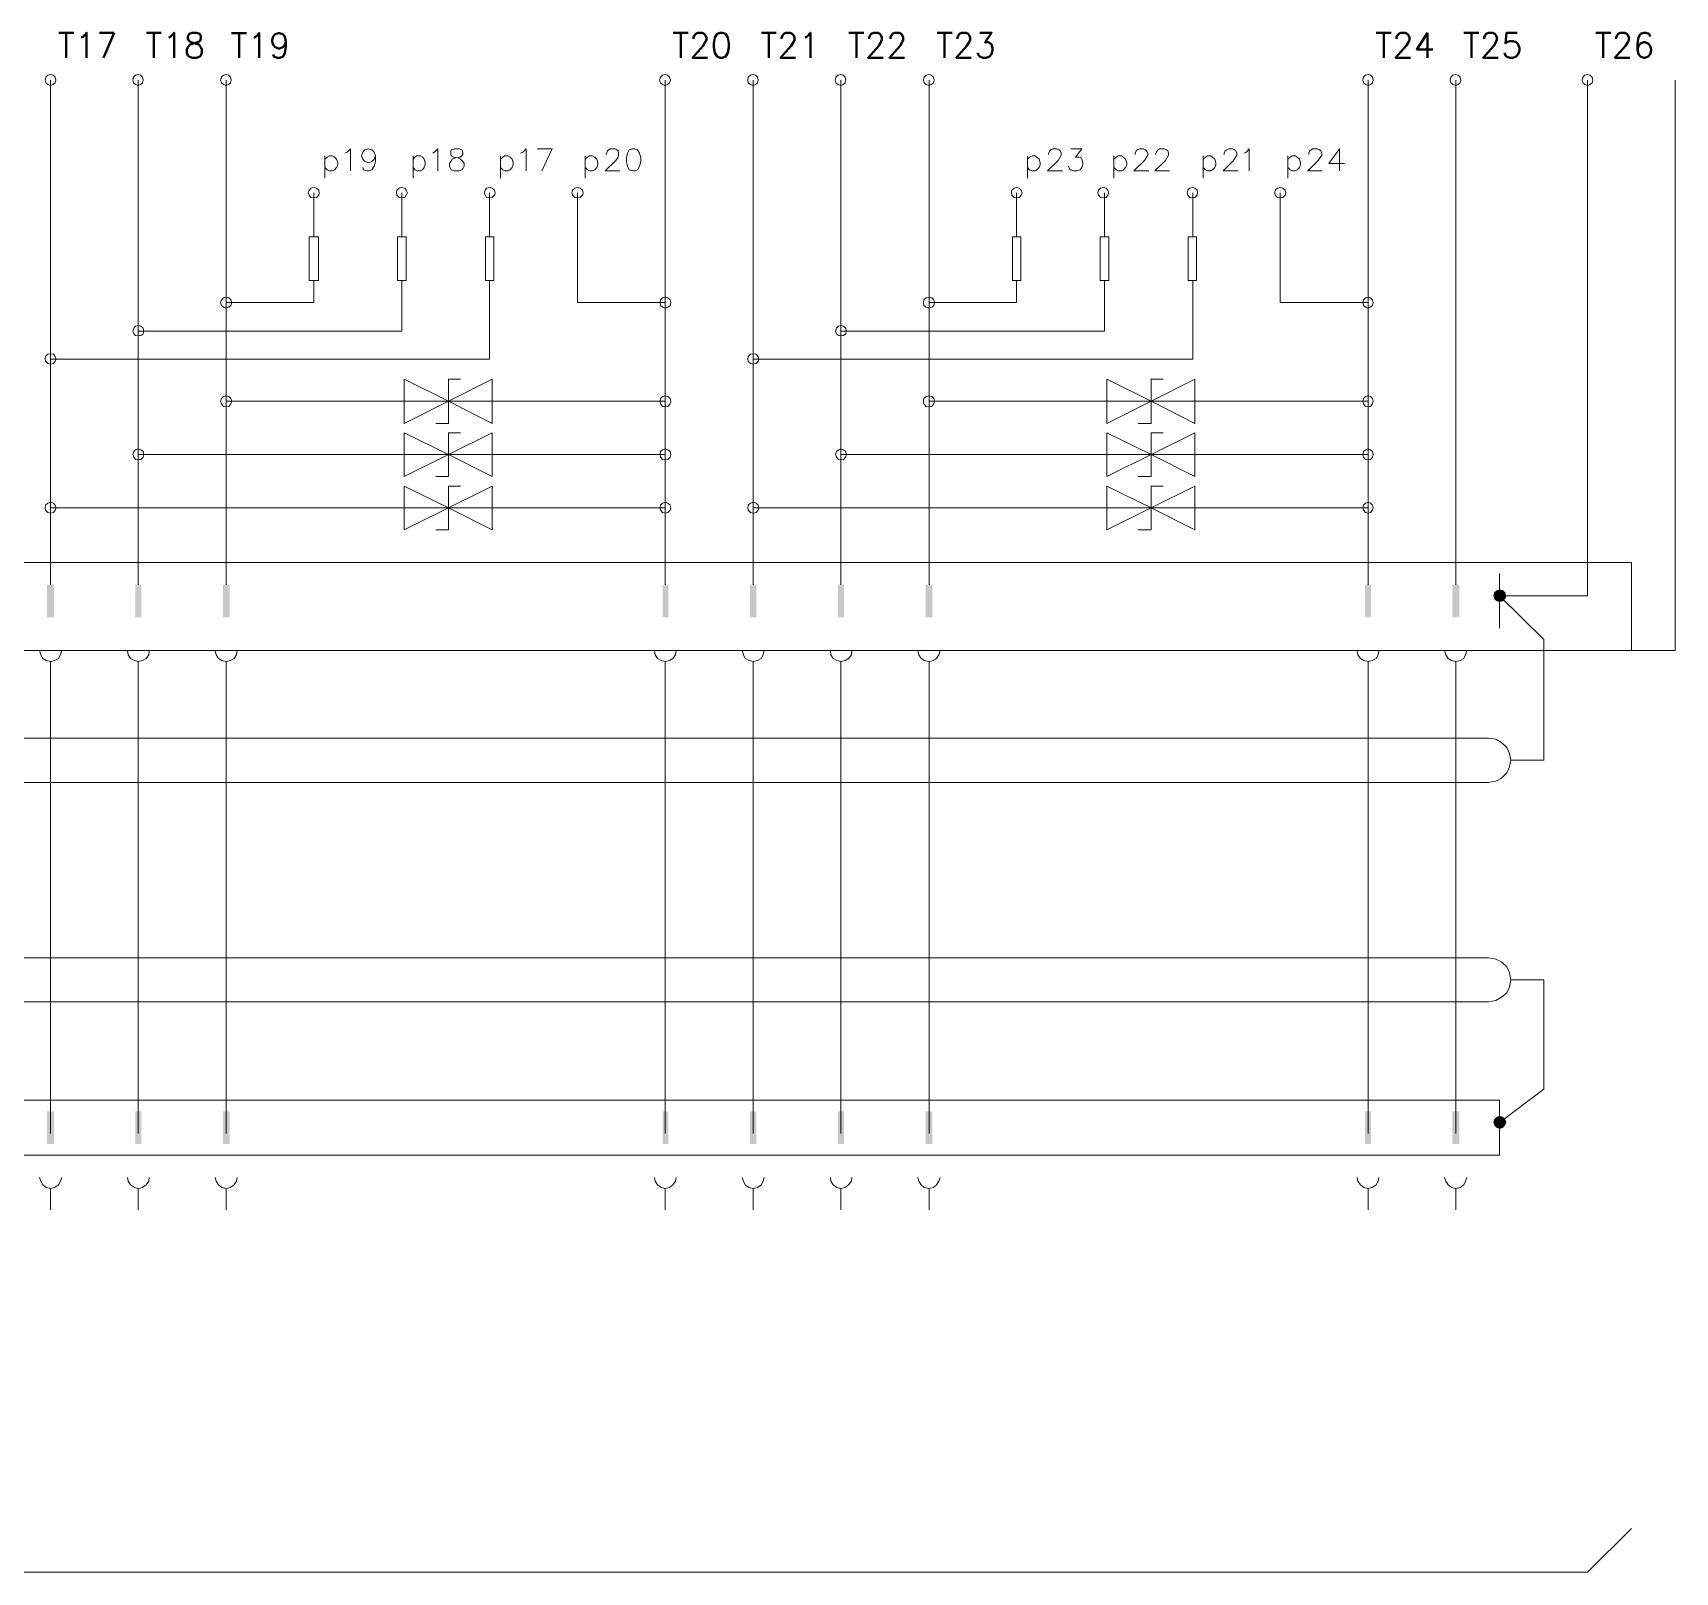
# Model space of a CAD drawing. Header units: millimetres. Extents: x 2061 to 2434, y 59 to 201.
# Drawn here: x 2302.5 to 2434.3, y 77.5 to 201.1 of the extents above; entities that cross this region are included whole.
import ezdxf

# ---------------------------------------------------------------- set-up
doc = ezdxf.new("R2010")
doc.units = ezdxf.units.MM
doc.styles.add('ROMANS', font='romans.shx')

msp = doc.modelspace()

# ---------------------------------------------------------------- hatches: boundary and pattern name
at = {"lineweight": 15}
for points in [[(2304.15, 154.17), (2304.15, 156.78), (2303.61, 156.78), (2303.61, 154.17)], [(2311.18, 154.17), (2311.18, 156.78), (2310.7, 156.78), (2310.7, 154.17)], [(2318.26, 154.17), (2318.26, 156.78), (2317.73, 156.78), (2317.73, 154.17)], [(2353.5, 154.17), (2353.5, 156.78), (2353.02, 156.78), (2353.02, 154.17)], [(2360.56, 154.17), (2360.56, 156.78), (2360.04, 156.78), (2360.04, 154.17)], [(2367.59, 154.17), (2367.59, 156.78), (2367.11, 156.78), (2367.11, 154.17)], [(2374.68, 154.17), (2374.68, 156.78), (2374.14, 156.78), (2374.14, 154.17)], [(2409.91, 154.17), (2409.91, 156.78), (2409.43, 156.78), (2409.43, 154.17)], [(2416.99, 154.17), (2416.99, 156.78), (2416.45, 156.78), (2416.45, 154.17)], [(2419.79, 156.17), (2419.74, 155.89), (2420.24, 155.89), (2420.24, 155.89)], [(2419.74, 155.89), (2419.79, 155.63), (2420.24, 155.89), (2420.24, 155.89)], [(2420.02, 156.34), (2419.79, 156.17), (2420.24, 155.89), (2420.24, 155.89)], [(2419.79, 155.63), (2420.02, 155.45), (2420.24, 155.89), (2420.24, 155.89)], [(2420.24, 156.39), (2420.02, 156.34), (2420.24, 155.89), (2420.24, 155.89)], [(2420.02, 155.45), (2420.24, 155.41), (2420.24, 155.89), (2420.24, 155.89)], [(2420.5, 156.34), (2420.24, 156.39), (2420.24, 155.89), (2420.24, 155.89)], [(2420.68, 156.17), (2420.5, 156.34), (2420.24, 155.89), (2420.24, 155.89)], [(2420.78, 155.89), (2420.68, 156.17), (2420.24, 155.89), (2420.24, 155.89)], [(2420.24, 155.41), (2420.5, 155.45), (2420.24, 155.89), (2420.24, 155.89)], [(2420.5, 155.45), (2420.68, 155.63), (2420.24, 155.89), (2420.24, 155.89)], [(2420.68, 155.63), (2420.78, 155.89), (2420.24, 155.89), (2420.24, 155.89)], [(2304.15, 111.87), (2304.15, 114.5), (2303.61, 114.5), (2303.61, 111.87)], [(2311.18, 111.87), (2311.18, 114.5), (2310.7, 114.5), (2310.7, 111.87)], [(2318.26, 111.87), (2318.26, 114.5), (2317.73, 114.5), (2317.73, 111.87)], [(2353.5, 111.87), (2353.5, 114.5), (2353.02, 114.5), (2353.02, 111.87)], [(2360.56, 111.87), (2360.56, 114.5), (2360.04, 114.5), (2360.04, 111.87)], [(2367.59, 111.87), (2367.59, 114.5), (2367.11, 114.5), (2367.11, 111.87)], [(2374.68, 111.87), (2374.68, 114.5), (2374.14, 114.5), (2374.14, 111.87)], [(2409.91, 111.87), (2409.91, 114.5), (2409.43, 114.5), (2409.43, 111.87)], [(2416.99, 111.87), (2416.99, 114.5), (2416.45, 114.5), (2416.45, 111.87)], [(2419.79, 113.87), (2419.74, 113.61), (2420.24, 113.61), (2420.24, 113.61)], [(2419.74, 113.61), (2419.79, 113.39), (2420.24, 113.61), (2420.24, 113.61)], [(2420.02, 114.06), (2419.79, 113.87), (2420.24, 113.61), (2420.24, 113.61)], [(2419.79, 113.39), (2420.02, 113.17), (2420.24, 113.61), (2420.24, 113.61)], [(2420.24, 114.13), (2420.02, 114.06), (2420.24, 113.61), (2420.24, 113.61)], [(2420.02, 113.17), (2420.24, 113.11), (2420.24, 113.61), (2420.24, 113.61)], [(2420.5, 114.06), (2420.24, 114.13), (2420.24, 113.61), (2420.24, 113.61)], [(2420.68, 113.87), (2420.5, 114.06), (2420.24, 113.61), (2420.24, 113.61)], [(2420.78, 113.61), (2420.68, 113.87), (2420.24, 113.61), (2420.24, 113.61)], [(2420.24, 113.11), (2420.5, 113.17), (2420.24, 113.61), (2420.24, 113.61)], [(2420.5, 113.17), (2420.68, 113.39), (2420.24, 113.61), (2420.24, 113.61)], [(2420.68, 113.39), (2420.78, 113.61), (2420.24, 113.61), (2420.24, 113.61)]]:
    msp.add_hatch(color=7, dxfattribs=at).paths.add_polyline_path(points)

# ---------------------------------------------------------------- linework, layer by layer
at = {"color": 7, "lineweight": 15}
for points in [[(2304.3, 197.3), (2304.25, 197.53), (2304.08, 197.69), (2303.89, 197.75), (2303.67, 197.69), (2303.5, 197.53), (2303.45, 197.3), (2303.5, 197.08), (2303.67, 196.95), (2303.89, 196.86), (2304.08, 196.95), (2304.25, 197.08), (2304.3, 197.3)], [(2303.89, 197.3), (2303.89, 156.78)], [(2311.33, 197.3), (2311.27, 197.53), (2311.11, 197.69), (2310.92, 197.75), (2310.7, 197.69), (2310.53, 197.53), (2310.48, 197.3), (2310.53, 197.08), (2310.7, 196.95), (2310.92, 196.86), (2311.11, 196.95), (2311.27, 197.08), (2311.33, 197.3)], [(2310.92, 156.78), (2310.92, 197.3)], [(2318.39, 197.3), (2318.34, 197.53), (2318.17, 197.69), (2317.99, 197.75), (2317.76, 197.69), (2317.6, 197.53), (2317.54, 197.3), (2317.6, 197.08), (2317.76, 196.95), (2317.99, 196.86), (2318.17, 196.95), (2318.34, 197.08), (2318.39, 197.3)], [(2317.99, 197.3), (2317.99, 156.78)], [(2353.65, 197.3), (2353.59, 197.53), (2353.42, 197.69), (2353.24, 197.75), (2353.02, 197.69), (2352.85, 197.53), (2352.79, 197.3), (2352.85, 197.08), (2353.02, 196.95), (2353.24, 196.86), (2353.42, 196.95), (2353.59, 197.08), (2353.65, 197.3)], [(2353.24, 156.78), (2353.24, 197.3)], [(2360.71, 197.3), (2360.66, 197.53), (2360.49, 197.69), (2360.3, 197.75), (2360.08, 197.69), (2359.91, 197.53), (2359.86, 197.3), (2359.91, 197.08), (2360.08, 196.95), (2360.3, 196.86), (2360.49, 196.95), (2360.66, 197.08), (2360.71, 197.3)], [(2360.3, 197.3), (2360.3, 156.78)], [(2367.74, 197.3), (2367.68, 197.53), (2367.52, 197.69), (2367.33, 197.75), (2367.11, 197.69), (2366.94, 197.53), (2366.89, 197.3), (2366.94, 197.08), (2367.11, 196.95), (2367.33, 196.86), (2367.52, 196.95), (2367.68, 197.08), (2367.74, 197.3)], [(2367.33, 156.78), (2367.33, 197.3)], [(2374.82, 197.3), (2374.77, 197.53), (2374.6, 197.69), (2374.42, 197.75), (2374.19, 197.69), (2374.03, 197.53), (2373.97, 197.3), (2374.03, 197.08), (2374.19, 196.95), (2374.42, 196.86), (2374.6, 196.95), (2374.77, 197.08), (2374.82, 197.3)], [(2374.42, 197.3), (2374.42, 156.78)], [(2410.09, 197.3), (2410.04, 197.53), (2409.87, 197.69), (2409.69, 197.75), (2409.46, 197.69), (2409.3, 197.53), (2409.24, 197.3), (2409.3, 197.08), (2409.46, 196.95), (2409.69, 196.86), (2409.87, 196.95), (2410.04, 197.08), (2410.09, 197.3)], [(2409.69, 156.78), (2409.69, 197.3)], [(2417.12, 197.3), (2417.07, 197.53), (2416.9, 197.69), (2416.71, 197.75), (2416.49, 197.69), (2416.33, 197.53), (2416.27, 197.3), (2416.33, 197.08), (2416.49, 196.95), (2416.71, 196.86), (2416.9, 196.95), (2417.07, 197.08), (2417.12, 197.3)], [(2416.71, 156.78), (2416.71, 197.3)], [(2427.71, 197.3), (2427.66, 197.53), (2427.49, 197.69), (2427.3, 197.75), (2427.08, 197.69), (2426.91, 197.53), (2426.86, 197.3), (2426.91, 197.08), (2427.08, 196.95), (2427.3, 196.86), (2427.49, 196.95), (2427.66, 197.08), (2427.71, 197.3)], [(2427.3, 197.3), (2427.3, 155.89)], [(2434.33, 197.3), (2434.33, 151.5)], [(2327.52, 191.42), (2327.69, 191.52), (2327.96, 191.78), (2327.96, 190)], [(2329.97, 191.2), (2329.87, 190.94), (2329.69, 190.76), (2329.43, 190.66), (2329.11, 190.76), (2328.95, 190.94), (2328.85, 191.2), (2328.95, 191.52), (2329.11, 191.7), (2329.39, 191.78), (2329.69, 191.7), (2329.87, 191.52), (2329.97, 191.2), (2329.97, 190.76), (2329.87, 190.37), (2329.69, 190.09), (2329.43, 190), (2329.3, 190), (2329.02, 190.09), (2328.95, 190.27)], [(2334.58, 191.42), (2334.71, 191.52), (2334.99, 191.78), (2334.99, 190)], [(2336.33, 191.78), (2336.05, 191.7), (2336.01, 191.52), (2336.01, 191.33), (2336.05, 191.2), (2336.23, 191.11), (2336.59, 191.04), (2336.81, 190.94), (2336.99, 190.76), (2337.09, 190.59), (2337.09, 190.37), (2336.99, 190.18), (2336.9, 190.09), (2336.68, 190), (2336.33, 190), (2336.05, 190.09), (2335.92, 190.37), (2335.92, 190.59), (2336.01, 190.76), (2336.14, 190.94), (2336.42, 191.04), (2336.77, 191.11), (2336.9, 191.2), (2336.99, 191.33), (2336.99, 191.52), (2336.9, 191.7), (2336.68, 191.78), (2336.33, 191.78)], [(2341.61, 191.42), (2341.8, 191.52), (2342.06, 191.78), (2342.06, 190)], [(2342.95, 191.78), (2344.15, 191.78), (2343.32, 190)], [(2348.51, 191.33), (2348.51, 191.42), (2348.6, 191.61), (2348.7, 191.7), (2348.83, 191.78), (2349.18, 191.78), (2349.36, 191.7), (2349.46, 191.61), (2349.49, 191.42), (2349.49, 191.26), (2349.46, 191.11), (2349.27, 190.85), (2348.42, 190), (2349.59, 190)], [(2350.61, 191.78), (2350.35, 191.7), (2350.2, 191.42), (2350.12, 191.04), (2350.12, 190.76), (2350.2, 190.37), (2350.35, 190.09), (2350.61, 190), (2350.79, 190), (2351.01, 190.09), (2351.18, 190.37), (2351.27, 190.76), (2351.27, 191.04), (2351.18, 191.42), (2351.01, 191.7), (2350.79, 191.78), (2350.61, 191.78)], [(2384.02, 191.33), (2384.02, 191.42), (2384.11, 191.61), (2384.19, 191.7), (2384.37, 191.78), (2384.69, 191.78), (2384.86, 191.7), (2384.95, 191.61), (2385.04, 191.42), (2385.04, 191.26), (2384.78, 190.85), (2383.93, 190), (2385.13, 190)], [(2385.8, 191.78), (2386.69, 191.78), (2386.19, 191.11), (2386.47, 191.11), (2386.64, 191.04), (2386.69, 190.94), (2386.78, 190.66), (2386.78, 190.5), (2386.69, 190.27), (2386.56, 190.09), (2386.28, 190), (2386.02, 190), (2385.8, 190.09), (2385.71, 190.18), (2385.62, 190.37)], [(2390.96, 191.33), (2390.96, 191.42), (2391.05, 191.61), (2391.14, 191.7), (2391.31, 191.78), (2391.62, 191.78), (2391.81, 191.7), (2391.88, 191.61), (2391.98, 191.42), (2391.98, 191.26), (2391.72, 190.85), (2390.86, 190), (2392.07, 190)], [(2392.64, 191.33), (2392.64, 191.42), (2392.74, 191.61), (2392.83, 191.7), (2392.96, 191.78), (2393.31, 191.78), (2393.5, 191.7), (2393.59, 191.61), (2393.66, 191.42), (2393.66, 191.26), (2393.4, 190.85), (2392.55, 190), (2393.72, 190)], [(2398.11, 191.33), (2398.11, 191.42), (2398.21, 191.61), (2398.3, 191.7), (2398.49, 191.78), (2398.78, 191.78), (2398.97, 191.7), (2399.06, 191.61), (2399.13, 191.42), (2399.13, 191.26), (2398.88, 190.85), (2398.04, 190), (2399.23, 190)], [(2399.73, 191.42), (2399.9, 191.52), (2400.12, 191.78), (2400.12, 190)], [(2404.92, 191.33), (2404.92, 191.42), (2405.01, 191.61), (2405.11, 191.7), (2405.24, 191.78), (2405.59, 191.78), (2405.77, 191.7), (2405.87, 191.61), (2405.96, 191.42), (2405.96, 191.26), (2405.68, 190.85), (2404.85, 190), (2406, 190)], [(2407.37, 191.78), (2406.53, 190.59), (2407.78, 190.59)], [(2407.37, 190), (2407.37, 191.78)], [(2325.9, 189.42), (2325.9, 191.2)], [(2325.9, 190.94), (2326.09, 191.11), (2326.28, 191.2), (2326.5, 191.2), (2326.67, 191.11), (2326.85, 190.94), (2326.94, 190.66), (2326.94, 190.5), (2326.85, 190.27), (2326.67, 190.09), (2326.5, 190), (2326.28, 190), (2326.09, 190.09), (2325.9, 190.27)], [(2332.99, 189.42), (2332.99, 191.2)], [(2332.99, 190.94), (2333.12, 191.11), (2333.3, 191.2), (2333.56, 191.2), (2333.75, 191.11), (2333.88, 190.94), (2333.97, 190.66), (2333.97, 190.5), (2333.88, 190.27), (2333.75, 190.09), (2333.56, 190), (2333.3, 190), (2333.12, 190.09), (2332.99, 190.27)], [(2340.02, 191.2), (2340.02, 189.42)], [(2340.02, 190.94), (2340.2, 191.11), (2340.37, 191.2), (2340.59, 191.2), (2340.78, 191.11), (2340.94, 190.94), (2341.04, 190.66), (2341.04, 190.5), (2340.94, 190.27), (2340.78, 190.09), (2340.59, 190), (2340.37, 190), (2340.2, 190.09), (2340.02, 190.27)], [(2346.82, 189.42), (2346.82, 191.2)], [(2346.82, 190.94), (2347.01, 191.11), (2347.17, 191.2), (2347.4, 191.2), (2347.58, 191.11), (2347.75, 190.94), (2347.84, 190.66), (2347.84, 190.5), (2347.75, 190.27), (2347.58, 190.09), (2347.4, 190), (2347.17, 190), (2347.01, 190.09), (2346.82, 190.27)], [(2382.33, 189.42), (2382.33, 191.2)], [(2382.33, 190.94), (2382.5, 191.11), (2382.69, 191.2), (2382.95, 191.2), (2383.08, 191.11), (2383.26, 190.94), (2383.35, 190.66), (2383.35, 190.5), (2383.26, 190.27), (2383.08, 190.09), (2382.95, 190), (2382.69, 190), (2382.5, 190.09), (2382.33, 190.27)], [(2389.27, 189.42), (2389.27, 191.2)], [(2389.27, 190.94), (2389.44, 191.11), (2389.62, 191.2), (2389.88, 191.2), (2390.03, 191.11), (2390.2, 190.94), (2390.29, 190.66), (2390.29, 190.5), (2390.2, 190.27), (2390.03, 190.09), (2389.88, 190), (2389.62, 190), (2389.44, 190.09), (2389.27, 190.27)], [(2396.43, 189.42), (2396.43, 191.2)], [(2396.43, 190.94), (2396.61, 191.11), (2396.78, 191.2), (2397.06, 191.2), (2397.19, 191.11), (2397.37, 190.94), (2397.45, 190.66), (2397.45, 190.5), (2397.37, 190.27), (2397.19, 190.09), (2397.06, 190), (2396.78, 190), (2396.61, 190.09), (2396.43, 190.27)], [(2403.23, 189.42), (2403.23, 191.2)], [(2403.23, 190.94), (2403.42, 191.11), (2403.59, 191.2), (2403.81, 191.2), (2403.99, 191.11), (2404.18, 190.94), (2404.25, 190.66), (2404.25, 190.5), (2404.18, 190.27), (2403.99, 190.09), (2403.81, 190), (2403.59, 190), (2403.42, 190.09), (2403.23, 190.27)], [(2325.46, 188.23), (2325.42, 188.46), (2325.24, 188.62), (2325.01, 188.68), (2324.79, 188.62), (2324.66, 188.46), (2324.57, 188.23), (2324.66, 188.05), (2324.79, 187.86), (2325.01, 187.83), (2325.24, 187.86), (2325.42, 188.05), (2325.46, 188.23)], [(2332.54, 188.23), (2332.45, 188.46), (2332.32, 188.62), (2332.1, 188.68), (2331.88, 188.62), (2331.69, 188.46), (2331.65, 188.23), (2331.69, 188.05), (2331.88, 187.86), (2332.1, 187.83), (2332.32, 187.86), (2332.45, 188.05), (2332.54, 188.23)], [(2339.57, 188.23), (2339.53, 188.46), (2339.35, 188.62), (2339.13, 188.68), (2338.9, 188.62), (2338.77, 188.46), (2338.72, 188.23), (2338.77, 188.05), (2338.9, 187.86), (2339.13, 187.83), (2339.35, 187.86), (2339.53, 188.05), (2339.57, 188.23)], [(2346.64, 188.23), (2346.6, 188.46), (2346.41, 188.62), (2346.19, 188.68), (2345.97, 188.62), (2345.8, 188.46), (2345.75, 188.23), (2345.8, 188.05), (2345.97, 187.86), (2346.19, 187.83), (2346.41, 187.86), (2346.6, 188.05), (2346.64, 188.23)], [(2381.89, 188.23), (2381.83, 188.46), (2381.67, 188.62), (2381.44, 188.68), (2381.26, 188.62), (2381.07, 188.46), (2381.04, 188.23), (2381.07, 188.05), (2381.26, 187.86), (2381.44, 187.83), (2381.67, 187.86), (2381.83, 188.05), (2381.89, 188.23)], [(2388.86, 188.23), (2388.77, 188.46), (2388.64, 188.62), (2388.42, 188.68), (2388.19, 188.62), (2388.03, 188.46), (2387.97, 188.23), (2388.03, 188.05), (2388.19, 187.86), (2388.42, 187.83), (2388.64, 187.86), (2388.77, 188.05), (2388.86, 188.23)], [(2395.98, 188.23), (2395.95, 188.46), (2395.76, 188.62), (2395.59, 188.68), (2395.37, 188.62), (2395.19, 188.46), (2395.15, 188.23), (2395.19, 188.05), (2395.37, 187.86), (2395.59, 187.83), (2395.76, 187.86), (2395.95, 188.05), (2395.98, 188.23)], [(2403.07, 188.23), (2403.01, 188.46), (2402.84, 188.62), (2402.62, 188.68), (2402.4, 188.62), (2402.21, 188.46), (2402.18, 188.23), (2402.21, 188.05), (2402.4, 187.86), (2402.62, 187.83), (2402.84, 187.86), (2403.01, 188.05), (2403.07, 188.23)], [(2325.01, 184.71), (2325.01, 188.23)], [(2332.1, 184.71), (2332.1, 188.23)], [(2339.13, 184.71), (2339.13, 188.23)], [(2353.24, 179.43), (2346.19, 179.43), (2346.19, 188.23)], [(2381.44, 184.71), (2381.44, 188.23)], [(2388.51, 184.71), (2388.51, 188.23)], [(2395.59, 184.71), (2395.59, 188.23)], [(2409.69, 179.43), (2402.62, 179.43), (2402.62, 188.23)], [(2324.66, 181.21), (2325.39, 181.21), (2325.39, 184.71), (2324.66, 184.71), (2324.66, 181.21)], [(2331.75, 181.21), (2332.45, 181.21), (2332.45, 184.71)], [(2331.75, 184.71), (2331.75, 181.21)], [(2332.45, 184.71), (2331.75, 184.71)], [(2338.81, 181.21), (2339.48, 181.21), (2339.48, 184.71)], [(2338.81, 184.71), (2338.81, 181.21)], [(2338.81, 184.71), (2339.48, 184.71)], [(2381.13, 181.21), (2381.8, 181.21), (2381.8, 184.71), (2381.13, 184.71), (2381.13, 181.21)], [(2388.16, 181.21), (2388.86, 181.21), (2388.86, 184.71)], [(2388.16, 184.71), (2388.16, 181.21)], [(2388.86, 184.71), (2388.16, 184.71)], [(2395.22, 181.21), (2395.89, 181.21), (2395.89, 184.71)], [(2395.22, 184.71), (2395.22, 181.21)], [(2395.22, 184.71), (2395.89, 184.71)], [(2325.01, 181.21), (2325.01, 179.43)], [(2332.1, 177.15), (2332.1, 181.21)], [(2339.13, 181.21), (2339.13, 174.88)], [(2381.44, 181.21), (2381.44, 179.43)], [(2388.51, 177.15), (2388.51, 181.21)], [(2395.59, 181.21), (2395.59, 174.88)], [(2318.43, 179.43), (2318.36, 179.65), (2318.21, 179.82), (2317.99, 179.87), (2317.76, 179.82), (2317.6, 179.65), (2317.54, 179.43), (2317.6, 179.2), (2317.76, 179.07), (2317.99, 178.98), (2318.21, 179.07), (2318.36, 179.2), (2318.43, 179.43)], [(2317.99, 179.43), (2325.01, 179.43)], [(2353.68, 179.43), (2353.63, 179.65), (2353.46, 179.82), (2353.24, 179.87), (2353.02, 179.82), (2352.87, 179.65), (2352.83, 179.43), (2352.87, 179.2), (2353.02, 179.07), (2353.24, 178.98), (2353.46, 179.07), (2353.63, 179.2), (2353.68, 179.43)], [(2374.86, 179.43), (2374.81, 179.65), (2374.64, 179.82), (2374.42, 179.87), (2374.19, 179.82), (2374.01, 179.65), (2373.97, 179.43), (2374.01, 179.2), (2374.19, 179.07), (2374.42, 178.98), (2374.64, 179.07), (2374.81, 179.2), (2374.86, 179.43)], [(2374.42, 179.43), (2381.44, 179.43)], [(2410.09, 179.43), (2410.04, 179.65), (2409.87, 179.82), (2409.69, 179.87), (2409.46, 179.82), (2409.3, 179.65), (2409.24, 179.43), (2409.3, 179.2), (2409.46, 179.07), (2409.69, 178.98), (2409.87, 179.07), (2410.04, 179.2), (2410.09, 179.43)], [(2311.37, 177.15), (2311.33, 177.37), (2311.14, 177.55), (2310.92, 177.59), (2310.7, 177.55), (2310.57, 177.37), (2310.48, 177.15), (2310.57, 176.92), (2310.7, 176.79), (2310.92, 176.76), (2311.14, 176.79), (2311.33, 176.92), (2311.37, 177.15)], [(2332.1, 177.15), (2310.92, 177.15)], [(2367.78, 177.15), (2367.74, 177.37), (2367.55, 177.55), (2367.33, 177.59), (2367.15, 177.55), (2366.98, 177.37), (2366.92, 177.15), (2366.98, 176.92), (2367.15, 176.79), (2367.33, 176.76), (2367.55, 176.79), (2367.74, 176.92), (2367.78, 177.15)], [(2388.51, 177.15), (2367.33, 177.15)], [(2304.34, 174.88), (2304.25, 175.11), (2304.12, 175.29), (2303.89, 175.33), (2303.67, 175.29), (2303.49, 175.11), (2303.45, 174.88), (2303.49, 174.72), (2303.67, 174.53), (2303.89, 174.49), (2304.12, 174.53), (2304.25, 174.72), (2304.34, 174.88)], [(2303.89, 174.88), (2339.13, 174.88)], [(2360.75, 174.88), (2360.71, 175.11), (2360.53, 175.29), (2360.3, 175.33), (2360.08, 175.29), (2359.9, 175.11), (2359.86, 174.88), (2359.9, 174.72), (2360.08, 174.53), (2360.3, 174.49), (2360.53, 174.53), (2360.71, 174.72), (2360.75, 174.88)], [(2360.3, 174.88), (2395.59, 174.88)], [(2332.28, 173.29), (2332.28, 169.73), (2335.83, 171.51), (2330.54, 171.51)], [(2332.28, 173.29), (2335.83, 171.51)], [(2336.81, 173.29), (2335.83, 173.29), (2335.83, 169.73)], [(2335.83, 171.51), (2339.35, 173.29), (2339.35, 169.73), (2335.83, 171.51), (2341.09, 171.51)], [(2388.69, 173.29), (2388.69, 169.73), (2392.26, 171.51), (2386.95, 171.51)], [(2388.69, 173.29), (2392.26, 171.51)], [(2393.22, 173.29), (2392.26, 173.29), (2392.26, 169.73)], [(2392.26, 171.51), (2395.76, 173.29), (2395.76, 169.73), (2392.26, 171.51), (2397.54, 171.51)], [(2318.43, 171.51), (2318.36, 171.73), (2318.21, 171.9), (2317.99, 171.95), (2317.76, 171.9), (2317.6, 171.73), (2317.54, 171.51), (2317.6, 171.29), (2317.76, 171.1), (2317.99, 171.06), (2318.21, 171.1), (2318.36, 171.29), (2318.43, 171.51)], [(2330.54, 171.51), (2317.99, 171.51)], [(2341.09, 171.51), (2353.24, 171.51)], [(2353.68, 171.51), (2353.63, 171.73), (2353.46, 171.9), (2353.24, 171.95), (2353.02, 171.9), (2352.87, 171.73), (2352.83, 171.51), (2352.87, 171.29), (2353.02, 171.1), (2353.24, 171.06), (2353.46, 171.1), (2353.63, 171.29), (2353.68, 171.51)], [(2374.86, 171.51), (2374.81, 171.73), (2374.64, 171.9), (2374.42, 171.95), (2374.19, 171.9), (2374.01, 171.73), (2373.97, 171.51), (2374.01, 171.29), (2374.19, 171.1), (2374.42, 171.06), (2374.64, 171.1), (2374.81, 171.29), (2374.86, 171.51)], [(2386.95, 171.51), (2374.42, 171.51)], [(2397.54, 171.51), (2409.69, 171.51)], [(2410.09, 171.51), (2410.04, 171.73), (2409.87, 171.9), (2409.69, 171.95), (2409.46, 171.9), (2409.3, 171.73), (2409.24, 171.51), (2409.3, 171.29), (2409.46, 171.1), (2409.69, 171.06), (2409.87, 171.1), (2410.04, 171.29), (2410.09, 171.51)], [(2332.28, 168.97), (2332.28, 165.46), (2335.83, 167.24), (2330.54, 167.24)], [(2332.28, 168.97), (2335.83, 167.24)], [(2335.83, 169.73), (2334.81, 169.73)], [(2336.81, 168.97), (2335.83, 168.97), (2335.83, 165.46)], [(2335.83, 167.24), (2339.35, 168.97), (2339.35, 165.46), (2335.83, 167.24), (2341.09, 167.24)], [(2388.69, 168.97), (2388.69, 165.46), (2392.26, 167.24), (2386.95, 167.24)], [(2388.69, 168.97), (2392.26, 167.24)], [(2392.26, 169.73), (2391.22, 169.73)], [(2393.22, 168.97), (2392.26, 168.97), (2392.26, 165.46)], [(2392.26, 167.24), (2395.76, 168.97), (2395.76, 165.46), (2392.26, 167.24), (2397.54, 167.24)], [(2311.37, 167.24), (2311.33, 167.47), (2311.14, 167.6), (2310.92, 167.69), (2310.7, 167.6), (2310.57, 167.47), (2310.48, 167.24), (2310.57, 167.02), (2310.7, 166.84), (2310.92, 166.8), (2311.14, 166.84), (2311.33, 167.02), (2311.37, 167.24)], [(2353.68, 167.24), (2353.63, 167.47), (2353.46, 167.6), (2353.24, 167.69), (2353.02, 167.6), (2352.87, 167.47), (2352.83, 167.24), (2352.87, 167.02), (2353.02, 166.84), (2353.24, 166.8), (2353.46, 166.84), (2353.63, 167.02), (2353.68, 167.24)], [(2367.78, 167.24), (2367.74, 167.47), (2367.55, 167.6), (2367.33, 167.69), (2367.15, 167.6), (2366.98, 167.47), (2366.92, 167.24), (2366.98, 167.02), (2367.15, 166.84), (2367.33, 166.8), (2367.55, 166.84), (2367.74, 167.02), (2367.78, 167.24)], [(2410.09, 167.24), (2410.04, 167.47), (2409.87, 167.6), (2409.69, 167.69), (2409.46, 167.6), (2409.3, 167.47), (2409.24, 167.24), (2409.3, 167.02), (2409.46, 166.84), (2409.69, 166.8), (2409.87, 166.84), (2410.04, 167.02), (2410.09, 167.24)], [(2330.54, 167.24), (2310.92, 167.24)], [(2341.09, 167.24), (2353.24, 167.24)], [(2386.95, 167.24), (2367.33, 167.24)], [(2397.54, 167.24), (2409.69, 167.24)], [(2335.83, 165.46), (2334.81, 165.46)], [(2392.26, 165.46), (2391.22, 165.46)], [(2332.28, 164.7), (2332.28, 161.2), (2335.83, 162.96), (2330.54, 162.96)], [(2332.28, 164.7), (2335.83, 162.96)], [(2336.81, 164.7), (2335.83, 164.7), (2335.83, 161.2)], [(2335.83, 162.96), (2339.35, 164.7), (2339.35, 161.2), (2335.83, 162.96), (2341.09, 162.96)], [(2388.69, 164.7), (2388.69, 161.2), (2392.26, 162.96), (2386.95, 162.96)], [(2388.69, 164.7), (2392.26, 162.96)], [(2393.22, 164.7), (2392.26, 164.7), (2392.26, 161.2)], [(2392.26, 162.96), (2395.76, 164.7), (2395.76, 161.2), (2392.26, 162.96), (2397.54, 162.96)], [(2304.34, 162.96), (2304.25, 163.18), (2304.12, 163.33), (2303.89, 163.4), (2303.67, 163.33), (2303.49, 163.18), (2303.45, 162.96), (2303.49, 162.76), (2303.67, 162.57), (2303.89, 162.53), (2304.12, 162.57), (2304.25, 162.76), (2304.34, 162.96)], [(2330.54, 162.96), (2303.89, 162.96)], [(2339.35, 162.96), (2353.24, 162.96)], [(2353.68, 162.96), (2353.63, 163.18), (2353.46, 163.33), (2353.24, 163.4), (2353.02, 163.33), (2352.87, 163.18), (2352.83, 162.96), (2352.87, 162.76), (2353.02, 162.57), (2353.24, 162.53), (2353.46, 162.57), (2353.63, 162.76), (2353.68, 162.96)], [(2360.75, 162.96), (2360.71, 163.18), (2360.53, 163.33), (2360.3, 163.4), (2360.08, 163.33), (2359.9, 163.18), (2359.86, 162.96), (2359.9, 162.76), (2360.08, 162.57), (2360.3, 162.53), (2360.53, 162.57), (2360.71, 162.76), (2360.75, 162.96)], [(2386.95, 162.96), (2360.3, 162.96)], [(2395.76, 162.96), (2409.69, 162.96)], [(2410.09, 162.96), (2410.04, 163.18), (2409.87, 163.33), (2409.69, 163.4), (2409.46, 163.33), (2409.3, 163.18), (2409.24, 162.96), (2409.3, 162.76), (2409.46, 162.57), (2409.69, 162.53), (2409.87, 162.57), (2410.04, 162.76), (2410.09, 162.96)], [(2335.83, 161.2), (2334.81, 161.2)], [(2392.26, 161.2), (2391.22, 161.2)], [(2073.17, 158.56), (2430.83, 158.56)], [(2430.83, 158.56), (2430.83, 151.5)], [(2420.24, 157.67), (2420.24, 153.28)], [(2423.8, 152.39), (2420.24, 155.89), (2427.3, 155.89)], [(2423.8, 146.2), (2423.8, 152.39)], [(2423.8, 142.69), (2423.8, 152.39)], [(2434.33, 151.5), (2060.58, 151.5)], [(2303, 151.5), (2303.1, 151.15), (2303.26, 150.87), (2303.54, 150.7), (2303.89, 150.61), (2304.21, 150.7), (2304.51, 150.87), (2304.69, 151.15), (2304.78, 151.5)], [(2303.89, 150.61), (2303.89, 148.87)], [(2310.07, 151.5), (2310.12, 151.15), (2310.29, 150.87), (2310.61, 150.7), (2310.92, 150.61), (2311.27, 150.7), (2311.55, 150.87), (2311.77, 151.15), (2311.81, 151.5)], [(2310.92, 150.61), (2310.92, 148.87)], [(2317.1, 151.5), (2317.19, 151.15), (2317.37, 150.87), (2317.63, 150.7), (2317.99, 150.61), (2318.3, 150.7), (2318.62, 150.87), (2318.8, 151.15), (2318.88, 151.5)], [(2317.99, 150.61), (2317.99, 148.87)], [(2352.39, 151.5), (2352.42, 151.15), (2352.61, 150.87), (2352.92, 150.7), (2353.24, 150.61), (2353.59, 150.7), (2353.85, 150.87), (2354.07, 151.15), (2354.13, 151.5)], [(2353.24, 148.87), (2353.24, 150.61)], [(2359.41, 151.5), (2359.51, 151.15), (2359.67, 150.87), (2359.95, 150.7), (2360.3, 150.61), (2360.66, 150.7), (2360.93, 150.87), (2361.1, 151.15), (2361.19, 151.5)], [(2360.3, 150.61), (2360.3, 148.87)], [(2366.5, 151.5), (2366.53, 151.15), (2366.72, 150.87), (2367.02, 150.7), (2367.33, 150.61), (2367.68, 150.7), (2367.96, 150.87), (2368.19, 151.15), (2368.22, 151.5)], [(2367.33, 150.61), (2367.33, 148.87)], [(2373.53, 151.5), (2373.6, 151.15), (2373.79, 150.87), (2374.04, 150.7), (2374.42, 150.61), (2374.77, 150.7), (2375.03, 150.87), (2375.21, 151.15), (2375.31, 151.5)], [(2374.42, 150.61), (2374.42, 148.87)], [(2408.8, 151.5), (2408.85, 151.15), (2409.07, 150.87), (2409.33, 150.7), (2409.69, 150.61), (2410, 150.7), (2410.32, 150.87), (2410.48, 151.15), (2410.54, 151.5)], [(2409.69, 150.61), (2409.69, 148.87)], [(2415.82, 151.5), (2415.92, 151.15), (2416.1, 150.87), (2416.36, 150.7), (2416.71, 150.61), (2417.07, 150.7), (2417.35, 150.87), (2417.51, 151.15), (2417.6, 151.5)], [(2416.71, 150.61), (2416.71, 148.87)], [(2303.89, 112.72), (2303.89, 148.87)], [(2310.92, 112.72), (2310.92, 148.87)], [(2317.99, 112.72), (2317.99, 148.87)], [(2353.24, 112.72), (2353.24, 148.87)], [(2360.3, 112.72), (2360.3, 148.87)], [(2367.33, 112.72), (2367.33, 148.87)], [(2374.42, 112.72), (2374.42, 148.87)], [(2409.69, 112.72), (2409.69, 148.87)], [(2416.71, 148.87), (2416.71, 112.72)], [(2074.67, 144.47), (2419.35, 144.47)], [(2419.35, 140.91), (2419.92, 141), (2420.4, 141.26), (2420.81, 141.67), (2421.04, 142.15), (2421.13, 142.69), (2421.04, 143.23), (2420.81, 143.71), (2420.4, 144.12), (2419.92, 144.38), (2419.35, 144.47)], [(2421.13, 142.69), (2423.8, 142.69)], [(2419.35, 140.91), (2074.67, 140.91)], [(2419.35, 126.82), (2074.67, 126.82)], [(2419.35, 123.29), (2419.92, 123.39), (2420.4, 123.66), (2420.81, 124.02), (2421.04, 124.5), (2421.13, 125.07), (2421.04, 125.61), (2420.81, 126.11), (2420.4, 126.5), (2419.92, 126.72), (2419.35, 126.82)], [(2421.13, 125.07), (2423.8, 125.07)], [(2423.8, 125.07), (2423.8, 116.28)], [(2074.67, 123.29), (2419.35, 123.29)], [(2420.24, 113.61), (2423.8, 116.28)], [(2074.67, 115.39), (2420.24, 115.39)], [(2420.24, 115.39), (2420.24, 110.98)], [(2420.24, 110.98), (2074.67, 110.98)], [(2303, 109.2), (2303.1, 108.9), (2303.26, 108.59), (2303.54, 108.4), (2303.89, 108.31), (2304.21, 108.4), (2304.51, 108.59), (2304.69, 108.9), (2304.78, 109.2)], [(2303.89, 108.31), (2303.89, 106.59)], [(2310.07, 109.2), (2310.12, 108.9), (2310.29, 108.59), (2310.61, 108.4), (2310.92, 108.31), (2311.27, 108.4), (2311.55, 108.59), (2311.77, 108.9), (2311.81, 109.2)], [(2310.92, 108.31), (2310.92, 106.59)], [(2317.1, 109.2), (2317.19, 108.9), (2317.37, 108.59), (2317.63, 108.4), (2317.99, 108.31), (2318.3, 108.4), (2318.62, 108.59), (2318.8, 108.9), (2318.88, 109.2)], [(2317.99, 108.31), (2317.99, 106.59)], [(2352.39, 109.2), (2352.42, 108.9), (2352.61, 108.59), (2352.92, 108.4), (2353.24, 108.31), (2353.59, 108.4), (2353.85, 108.59), (2354.07, 108.9), (2354.13, 109.2)], [(2353.24, 108.31), (2353.24, 106.59)], [(2359.41, 109.2), (2359.51, 108.9), (2359.67, 108.59), (2359.95, 108.4), (2360.3, 108.31), (2360.66, 108.4), (2360.93, 108.59), (2361.1, 108.9), (2361.19, 109.2)], [(2360.3, 108.31), (2360.3, 106.59)], [(2366.5, 109.2), (2366.53, 108.9), (2366.72, 108.59), (2367.02, 108.4), (2367.33, 108.31), (2367.68, 108.4), (2367.96, 108.59), (2368.19, 108.9), (2368.22, 109.2)], [(2367.33, 108.31), (2367.33, 106.59)], [(2373.53, 109.2), (2373.6, 108.9), (2373.79, 108.59), (2374.04, 108.4), (2374.42, 108.31), (2374.77, 108.4), (2375.03, 108.59), (2375.21, 108.9), (2375.31, 109.2)], [(2374.42, 108.31), (2374.42, 106.59)], [(2408.8, 109.2), (2408.85, 108.9), (2409.07, 108.59), (2409.33, 108.4), (2409.69, 108.31), (2410, 108.4), (2410.32, 108.59), (2410.48, 108.9), (2410.54, 109.2)], [(2409.69, 108.31), (2409.69, 106.59)], [(2415.82, 109.2), (2415.92, 108.9), (2416.1, 108.59), (2416.36, 108.4), (2416.71, 108.31), (2417.07, 108.4), (2417.35, 108.59), (2417.51, 108.9), (2417.6, 109.2)], [(2416.71, 108.31), (2416.71, 106.59)], [(2250.99, 77.51), (2427.3, 77.51), (2430.83, 81.01)]]:
    msp.add_lwpolyline(points, dxfattribs=at)

# ---------------------------------------------------------------- texts
at = {"color": 7, "lineweight": 5, "style": 'ROMANS'}
for tag, p in [('T17', (2304.46, 199.09)), ('T18', (2311.49, 199.09)), ('T19', (2318.33, 199.07)), ('T20', (2353.8, 199.09)), ('T21', (2360.87, 199.09)), ('T22', (2367.9, 199.09)), ('T23', (2374.98, 199.09)), ('T24', (2410.25, 199.09)), ('T25', (2417.28, 199.09)), ('T26', (2427.87, 199.09))]:
    msp.add_attdef(tag, p, '', height=2, dxfattribs=at)

doc.saveas('drawing.dxf')
